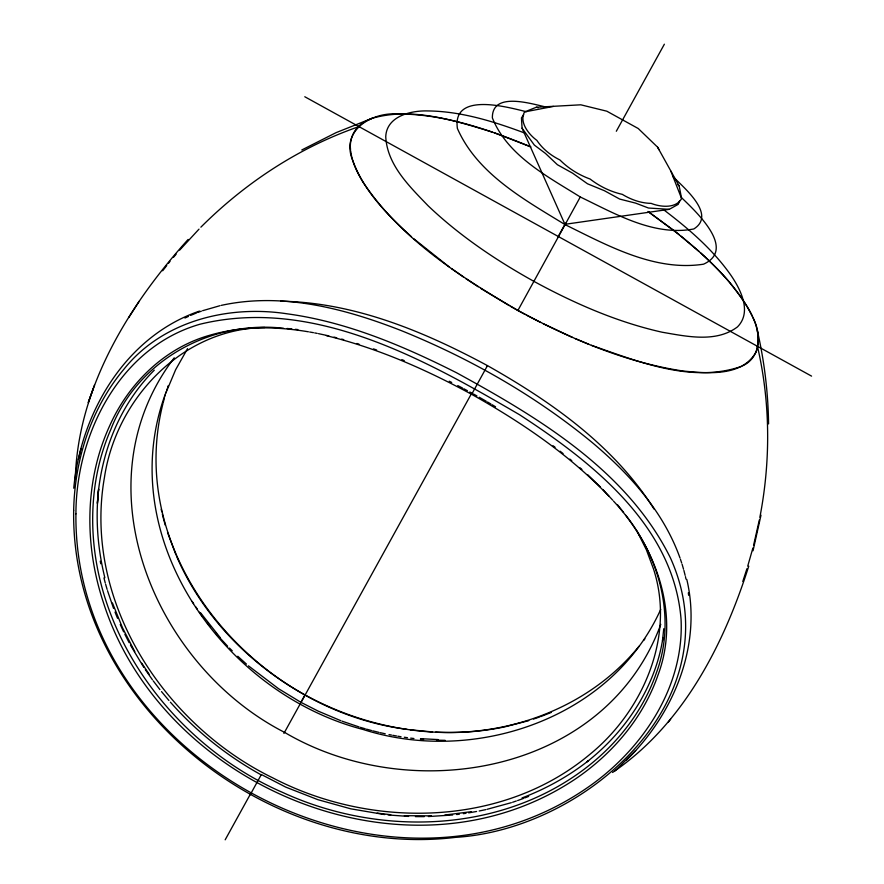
<?xml version="1.0" encoding="UTF-8"?>
<svg xmlns="http://www.w3.org/2000/svg" width="884" height="884" viewBox="0 0 884 884"><rect width="100%" height="100%" fill="white"/><g stroke="black" fill="none" stroke-linecap="round" stroke-linejoin="round"><path stroke-width="1.33" d="M75.262 479.294C77.737 387.932 128.567 305.544 188.115 239.453M662.514 640.535L663.751 628.723M73.759 488.222C80.665 412.983 125.384 336.439 199.497 311.091M662.967 637.585C655.486 687.012 625.938 731.256 587.009 761.809L588.6 760.571C568.523 776.362 545.936 788.848 522.068 797.921M759.334 519.936L753.577 545.317M759.875 517.239C770.782 460.907 770.428 402.253 757.444 346.285M760.991 515.184L753.035 550.776M162.954 403.612C123.815 558.124 256.482 710.25 407.038 729.344M78.4 459.492L81.063 448.63M163.208 402.618L164.512 397.645M752.914 547.958L747.709 566.169M164.921 396.165L165.341 394.684M165.772 393.203L175.607 369.777L187.552 348.639M679.708 200.668L678.227 204.337L669.254 209.342L564.942 224.315L522.079 128.202L521.449 117.892L523.726 114.666M746.925 568.732L742.792 581.473M166.667 390.264L167.131 388.794M748.748 566.191C723.609 645.209 682.912 724.769 612.546 772.472M167.606 387.325L168.093 385.866M166.225 391.678C111.727 535.483 222.801 693.222 363.258 729.532C474.144 764.958 611.385 718.891 660.713 609.396M94.533 384.971L88.245 402.596L93.262 388.562M660.779 624.358C606.048 773.522 411.358 807.313 284.504 732.339C153.75 665.42 78.267 483.714 174.236 357.821M524.521 111.948C518.963 122.169 528.687 134.423 536.875 140.379C542.544 148.954 550.82 155.429 559.959 159.982C568.445 168.49 578.843 174.922 590.114 179.043C599.617 186.369 610.601 191.729 622.314 194.358C631.021 199.651 640.9 203.187 651.154 203.386C660.503 207.132 676.05 208.746 681.597 198.546L679.188 186.016L657.574 147.153L638.226 128.511L606.822 111.196L580.799 104.809L536.323 107.251L524.521 111.948L553.439 106.411M384.628 814.573L350.782 808.827L317.809 799.655L285.808 787.147L261.366 774.517L250.205 794.76L250.625 793.998M340.815 720.692L318.207 711.134L300.925 702.327L305.002 694.901C248.901 663.972 202.149 615.231 176.557 556.246M525.35 314.505L517.891 310.461L580.28 196.977C547.417 176.424 507.493 155.739 492.366 117.892C491.968 90.82 532.389 104.179 547.384 107.34M225.177 839.8L250.537 793.854M283.919 733.4L471.47 393.634M557.572 237.663L565.583 223.155M616.314 131.252L664.37 44.2M487.007 366.44L487.46 365.622C551.461 401.778 614.292 445.945 654.049 509.107M304.814 695.233L304.991 694.912C364.749 727.731 435.934 740.836 503.062 727.212M128.788 317.522L139.208 301.234M643.629 640.502L644.9 638.845M162.678 270.769L166.756 265.543M168.38 263.443L170.004 261.355M668.304 722.14L670.625 719.189M639.066 646.226C590.567 706.106 511.726 736.151 435.679 732.096M173.518 257.266L176.148 254.205M179.651 250.117L198.999 229.144M626.535 760.052C673.63 714.184 702.393 645.088 686.791 579.44M154.28 370.175C119.152 405.226 100.179 454.266 97.395 503.394L98.621 489.139C95.328 518.742 97.693 548.853 104.842 577.727M635.651 750.538L615.131 770.782M200.878 227.166C245.409 182.69 299.333 147.219 358.948 126.611M365.247 121.428C355.081 126.655 349.047 138.28 350.55 149.639M742.659 365.788C760.98 357.479 761.467 333.666 753.024 317.909M301.776 149.982L336.141 132.622L371.954 118.357C411.933 106.842 453.967 120.301 492.3 132.092M366.131 120.942L371.954 118.357M741.654 366.308C691.94 383.711 638.513 361.655 591.429 345.324M184.933 318.03L188.391 316.439M190.701 315.367L196.591 312.925M540.688 716.615L551.207 712.449M524.974 797.854L528.632 796.418M197.795 312.483L201.397 311.157M517.593 800.572L523.759 798.329M533.538 719.046L539.494 717.023M512.598 802.252L516.344 800.992M202.602 310.704L220.005 305.687M511.35 802.672L487.062 809.313M528.765 720.659L504.311 726.979M479.227 810.993L485.758 809.622M221.276 305.378C282.294 292.04 344.893 308.483 401.701 330.782C470.266 358.561 535.406 395.701 592.556 442.818C629.64 474.012 663.53 511.737 680.028 558.047M476.598 811.479L468.675 812.86M471.349 811.667L444.851 815.048M463.371 813.667L466.034 813.291M456.697 814.529L459.371 814.219M452.685 814.993L428.353 816.551M264.824 327.5C182.634 328.406 116.279 398.419 104.456 477.349C82.731 600.733 163.717 724.792 272.802 777.876C371.269 829.203 502.963 827.435 590.192 754.096C642.911 711.09 675.078 636.933 653.862 570.092M431.414 815.855L404.342 815.689M424.276 816.628L415.414 816.617M445.127 740.339L436.53 740.184M280.604 301.201C354.031 302.328 423.679 331.29 487.46 365.622L471.647 394.352C425.712 369.335 377.313 348.064 326.362 335.655M408.585 816.429L388.054 814.949M420.718 738.681L438.066 739.576M432.497 731.941L410.209 729.786M283.543 328.262C210.967 320.063 137.44 360.119 110.732 429.657C103.063 447.205 97.936 465.835 95.152 484.786C76.521 614.822 166.015 741.996 282.814 792.506C377.324 835.888 496.499 833.689 582.015 770.848C615.529 746.229 642.801 712.25 656.436 672.702C676.315 619.33 660.105 558.931 625.784 515.273M420.375 739.179L423.613 739.455M287.068 328.483L291.831 328.925M377.181 813.125L390.761 814.705M295.433 329.301L297.853 329.588M410.706 738.129L413.933 738.516M404.264 737.245L407.48 737.709M669.254 209.342L648.491 208.027L635.585 203.11L619.673 199.066L604.402 190.712L587.506 183.784L572.611 173.187L557.395 164.722L545.45 153.418L534.367 145.109L522.079 128.202M397.844 736.217L401.049 736.748M308.417 331.798C275.786 326.307 241.686 325.853 209.718 335.268C164.645 347.909 128.5 383.512 109.693 425.768C84.345 480.907 84.444 545.693 103.472 602.733C162.523 787.766 407.447 889.757 573.948 779.942C611.728 754.726 643.022 718.405 657.972 675.122C680.912 614.38 655.939 546.699 613.496 501.095M309.654 331.997L313.433 332.671M392.794 735.311L396.584 735.996M314.693 332.914L317.223 333.401M318.494 333.655L328.771 335.865M389.015 734.56L391.535 735.079M536.323 107.251L538.345 107.693M380.231 732.67L385.247 733.797M334.041 337.124L336.682 337.787M372.739 730.836L378.982 732.383M366.529 729.156L371.501 730.504M341.688 339.091L343.688 339.633M526.245 111.682C507.129 107.052 452.144 91.638 457.393 128.467C477.327 173.905 524.588 199.773 565.075 224.635C607.606 245.52 654.624 271.731 703.553 264.183C736.891 249.078 695.564 211.342 681.597 197.707M360.341 727.344L365.291 728.792M356.904 343.467L358.959 344.108M359.114 726.957L342.02 721.156M494.565 132.865L530.919 146.91M373.479 348.893L376.628 349.998M524.367 132.898C493.36 121.373 460.984 111.24 427.613 110.931C410.861 110.467 386.584 116.169 385.744 136.711C387.148 165.021 409.635 186.546 428.088 205.762C459.592 235.763 495.968 260.239 533.892 281.355C574.368 303.389 617.109 322.141 662.226 332.24C686.57 336.384 716.029 343.025 737.466 326.914C752.218 312.019 740.604 289.344 730.803 275.101C712.902 249.62 689.012 229.055 664.392 210.304M588.722 344.23L575.164 338.583M401.855 359.622L404.264 360.606M530.289 146.689C488.421 129.44 444.254 114.08 398.452 113.981C372.031 111.749 340.042 130.346 352.793 160.678C364.02 191.397 387.767 215.166 411.502 236.757M572.467 337.412L543.24 323.743M540.643 322.45L526.599 315.179M449.26 381.214L451.691 382.441M457.746 385.557L462.586 388.098M510.488 306.317L517.891 310.461C569.528 338.296 624.48 362.186 682.857 370.993C707.311 373.357 742.118 377.081 756.207 351.81C764.417 325.666 744.372 301.212 729.201 281.985C720.338 271.742 710.824 262.062 700.78 252.979M463.791 388.75L467.404 390.684M580.28 196.977C615.109 213.729 653.862 236.503 693.807 228.967C716.703 214.613 683.741 187.695 673.044 176.623M469.813 391.999L472.211 393.303L471.658 394.33C521.527 422.298 569.572 454.84 609.153 496.421M304.781 96.743L811.578 376.131M473.393 393.966L476.94 395.933M479.283 397.27L486.31 401.292M517.891 310.461C460.177 276.758 400.463 238.669 362.849 181.916C357.048 172.369 351.976 161.993 350.661 150.766M509.261 305.61L480.708 288.394M261.167 774.859C227.089 756.008 196.182 731.411 170.413 702.183M300.925 702.327L278.582 688.735L248.448 665.829M487.471 401.977L490.952 404.021M492.112 404.706L495.57 406.784M478.233 286.803L465.945 278.692M648.524 211.873L675.122 231.409L699.078 251.443M463.503 277.035L451.481 268.592M647.994 211.464L679.31 234.724M449.105 266.869L413.535 238.558M553.041 445.724L555.075 447.282M560.102 451.205L563.075 453.558M681.188 236.227C708.603 259.145 736.405 284.073 752.461 316.649M569.86 459.094L571.771 460.674M580.092 467.846L581.882 469.437M237.785 656.26L246.481 664.127M587.628 474.653L600.258 486.874M229.453 648.049L232.227 650.79M677.708 184.535L679.188 186.016M603.032 489.714L612.678 500.145M219.685 637.64L227.641 646.193M215.398 632.723L217.11 634.69M168.899 700.448L161.507 691.597M220.425 637.883L200.635 612.877M617.54 504.786L623.585 512.411M207.165 622.623L210.403 626.701M159.927 689.619L153.219 680.857M199.408 612.192L202.458 616.402M152.402 679.752L145.308 669.619M195.729 606.855L197.198 608.988M141.805 663.221L149.352 674.547M192.16 601.44L193.585 603.606M143.783 667.343L130.434 645.121M657.574 147.153L659.055 149.739M637.099 531.251L646.403 549.848L653.585 569.186M134.799 651.619L122.467 627.695L112.445 602.987M129.163 642.723L124.832 634.281M123.65 631.85L120.235 624.502M117.55 618.325L115.008 612.104M176.038 555.075L167.529 532.466M670.868 171.165L681.597 198.546M113.539 608.358L107.505 590.667M680.448 559.285L681.674 562.997M682.094 564.246L683.531 569.186M105.638 584.291L107.108 589.396M163.927 520.333L165.275 525.207M103.936 577.893L105.273 583.02M683.885 570.412L685.133 575.374M162.347 514.201L163.584 519.107M161.208 509.283L161.761 511.748M685.443 576.611L685.973 579.097M757.378 330.837C764.362 361.346 768.152 392.595 768.572 423.9M100.257 561.174L100.732 563.749M688.327 592.821L688.647 595.33M73.67 510.322C70.477 704.194 268.15 859.988 455.58 837.358C586.888 829.291 733.731 698.459 670.459 557.992C627.253 470.664 538.986 417.889 456.509 372.739C403.082 345.832 346.771 321.887 287.035 313.798C228.028 304.748 162.347 321.058 123.915 369.225C91.052 408.375 74.698 459.614 73.67 510.322M75.925 513.858C72.996 761.146 392.12 930.775 593.761 783.136C644.977 745.433 684.194 684.846 681.067 619.474C673.719 525.881 592.424 462.244 519.549 414.74C425.204 359.622 313.069 296.604 199.961 324.229C119.439 347.335 76.002 434.53 75.925 513.858"/></g></svg>
